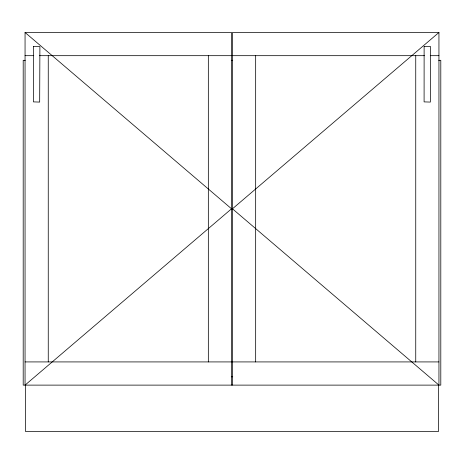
<?xml version="1.0" encoding="UTF-8"?>
<svg xmlns="http://www.w3.org/2000/svg" width="464" height="464" viewBox="0 0 464 464"><rect width="100%" height="100%" fill="white"/><g stroke="black" fill="none" stroke-linecap="round" stroke-linejoin="round"><path stroke-width="0.7" d="M438.944 32.48L232.464 208.8L438.944 385.12L438.944 32.48L232.464 32.48L232.464 385.12M25.056 32.48L231.536 208.8L25.056 385.12L25.056 32.48L231.536 32.48L231.536 385.12M25.056 55.68L33.756 55.68M39.544 55.68L231.536 55.68M232.464 55.68L424.456 55.68M430.244 55.68L438.944 55.68M25.288 60.32L23.2 60.32L23.2 385.12L440.8 385.12L440.8 60.32L438.712 60.32M231.275 60.32L232.725 60.32M25.056 361.92L231.536 361.92M232.464 361.92L438.944 361.92M231.275 376.768L232.725 376.768M438.48 385.12L438.48 431.52L25.52 431.52L25.52 385.12M415.744 55.68L415.744 361.92M255.664 55.68L255.664 361.92M208.336 55.68L208.336 361.92M48.256 55.68L48.256 361.92M33.437 46.499L33.408 101.889L39.672 102.08L39.904 46.591L33.437 46.499M424.125 46.499L424.096 101.889L430.36 102.08L430.592 46.591L424.125 46.499"/></g></svg>
